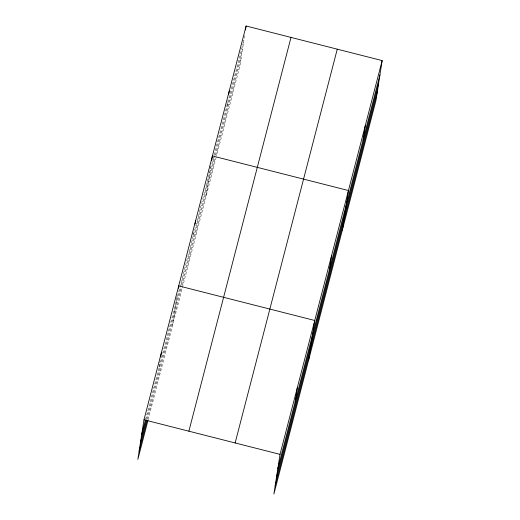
<?xml version="1.0" encoding="UTF-8"?>
<svg xmlns="http://www.w3.org/2000/svg" width="520" height="520" viewBox="0 0 520 520"><rect width="100%" height="100%" fill="white"/><g stroke="black" fill="none" stroke-linecap="round" stroke-linejoin="round"><path stroke-width="0.39" stroke-dasharray="2.6 1.95" d="M159.113 367.231L159.978 361.634M172.569 325.526L177.093 296.289M193.33 235.313L194.071 230.516M206.271 195.585L210.919 165.542M227.025 105.365L227.773 100.568M244.621 35.594L239.974 65.637L216.625 155.662M145.587 419.38L243.88 40.398M146.517 419.153L181.071 285.916M181.279 285.136L214.773 155.968M214.981 155.188L242.593 48.724M147.413 419.172L181.369 288.236M182.182 285.103L215.072 158.288M215.885 155.155L241.261 57.304M148.142 419.718L216.424 156.442"/><path stroke-width="0.78" d="M382.154 60.587L280.026 454.363L273.891 494L376.019 100.224L382.154 60.587L246.109 26L143.982 419.776L137.845 459.413L147.94 420.491M160.726 356.831L161.343 352.833M178.334 288.294L178.581 286.695M195.058 224.12L195.553 220.922M211.666 160.745L212.407 155.948L348.452 190.535L342.316 230.172M228.761 94.172L229.255 90.974M245.492 29.997L246.109 26M295.159 401.817L297.388 387.419M308.614 360.113L314.75 320.483L178.705 285.896M329.375 269.9L331.604 255.508M363.077 139.958L365.307 125.56M141.752 434.174L145.386 420.16M140.465 442.5L146.315 419.926M139.133 451.081L147.004 420.726M188.877 431.191L291.005 37.414M235.131 442.949L337.259 49.173M277.797 468.76L379.925 74.984M276.51 477.087L378.638 83.31M275.184 485.674L377.312 91.891M143.982 419.776L280.026 454.363"/></g></svg>
